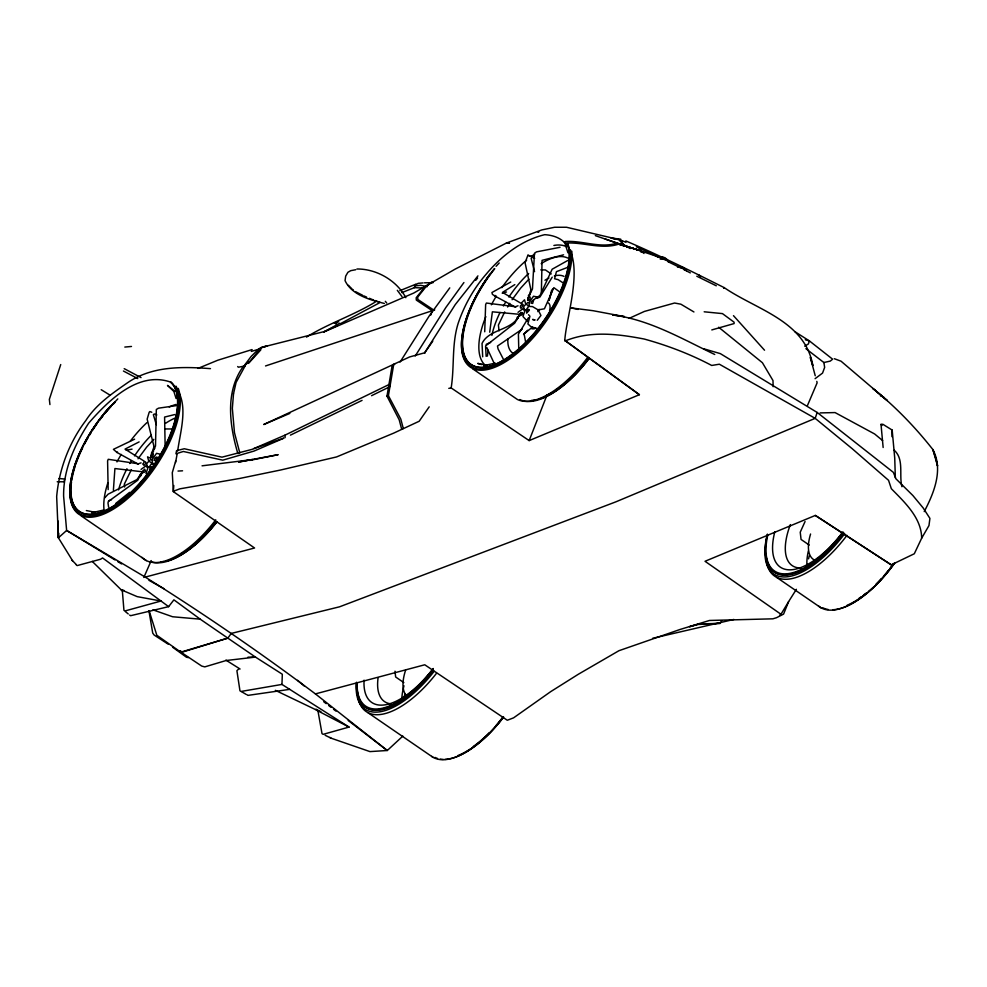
<?xml version="1.0" encoding="UTF-8"?>
<svg xmlns="http://www.w3.org/2000/svg" width="987" height="987" viewBox="0 0 987 987"><rect width="100%" height="100%" fill="white"/><g stroke="black" fill="none" stroke-linecap="round" stroke-linejoin="round"><path stroke-width="1.48" d="M541.382 292.251L542.06 260.346L563.589 254.819M285.083 437.66L285.132 435.082L389.877 384.116L389.729 386.768L371.568 395.688M484.716 331.78L485.641 304.613L486.381 303.046L515.35 306.723L518.039 305.797M320.911 711.701L315.889 709.234L317.999 711.109L322.009 733.625L323.168 734.34L349.028 727.074L281.961 684.423L282.319 674.232L255.473 657.095L200.201 619.17L173.909 599.837L168.629 606.647L130.629 615.703L129.63 615.074M891.927 436.673L892.174 430.073L882.859 424.274L881.009 424.385L883.143 447.493M401.869 292.596L414.355 287.673L415.194 284.799L418.303 283.318L423.065 282.924M113.382 490.379L114.911 468.541L142.362 471.786M260.531 348.596L249.588 361.661L244.677 365.03L251.13 356.467L259.137 348.596L260.531 348.596L260.802 349.867L248.527 363.401M177.672 450.985C180.609 428.864 191.046 398.588 170.381 382.031C138.044 370.779 108.015 400.981 88.645 423.176C74.593 444.779 63.23 469.923 63.612 496.128L66.635 530.463L145.225 577.099L254.56 547.995L173.33 491.625L173.798 485.505M76.122 564.404L72.631 560.826L58.406 537.804L58.776 533.239M489.712 332.212L492.377 311.818L518.594 314.224M451.17 387.94C454.588 366.411 451.552 344.327 458.19 323.267C464.285 305.365 473.575 288.71 485.974 274.411C501.186 256.139 521.296 240.285 544.725 234.672C594.248 237.83 566.624 311.016 564.786 340.355L639.403 394.701L529.155 440.597L451.17 387.94L448.801 388.36M487.418 356.134L488.121 350.212M142.362 472.181L144.608 469.121L145.385 470.799A1.999 1.579 -51 0 1 144.472 472.205C140.462 472.65 139.907 475.882 136.934 479.583L108.126 494.179L104.647 497.941M175.563 462.545L177.154 453.872M395.01 363.574L393.554 365.387L388.409 395.688L400.821 419.13L403.276 428.432L401.672 429.172L399.167 419.722L386.978 396.145L392.061 366.078L393.517 364.252M139.883 476.561L140.364 474.34M150.789 456.302C152.467 461.484 155.354 447.888 150.789 456.302L153.639 450.763L151.406 453.107M151.665 463.483L149.296 466.851L146.631 467.073L146.989 463.224L150.555 459.535L152.64 460.411L151.665 463.483L154.28 463.619L151.677 463.483M533.696 257.076L527.897 255.263L525.047 262.69L531.29 291.584L531.018 289.561L527.613 300.332M516.435 320.467L517.213 317.197M528.6 306.402L526.207 309.758L523.591 309.992L523.949 306.155L527.934 302.392L529.55 303.305L528.6 306.402L532.536 306.599L538.149 309.918L540.938 315.47L537.249 320.281M551.634 290.289L549.056 300.307L552.609 288.994M554.571 278.827L556.421 271.672L567.648 267.378M175.723 460.867L172.281 472.711L173.33 491.625M430.825 315.001L432.195 310.634L416.304 300.073L416.193 297.729L424.447 287.451L430.085 282.961M60.725 364.561L49.35 399.353L49.93 404.571M146.014 473.6L148.112 467.172M525.072 310.066L522.962 316.519L527.527 321.429M703.768 348.806L720.325 353.617L817.174 412.455L815.188 418.352L615.814 501.865L339.553 606.808L231.242 633.42L227.837 638.133L182.459 652.086L178.684 650.667L156.834 635.283L149.099 610.669M151.245 454.797L154.058 446.642L154.552 448.801L147.149 419.117L149.185 412.282L149.839 411.579L151.764 412.245M519.421 314.594L519.73 315.754L521.407 315.112A2.023 1.542 -51.6 0 0 522.308 313.706A2.097 1.604 -51.6 0 0 522.296 312.719C520.309 310.51 517.867 318.801 517.028 319.294L520.309 313.434M529.155 440.597L547.008 395.01M796.398 589.301L788.601 601.638L783.579 614.111L776.473 617.726L772.858 618.824L709.48 620.465L679.858 629.533L618.948 650.704L578.333 674.257L550.66 691.665L513.561 717.857L507.306 720.251L424.755 664.782L315.408 693.898C260.383 652.604 203.556 613.593 145.225 577.099M807.502 405.435L817.113 382.87L816.804 381.377M143.818 577.481L151.233 560.591M805.059 521.531L800.235 532.203L801.062 539.445L809.241 545.058M140.216 476.462L142.473 471.675M817.174 412.455L893.358 472.354L895.949 478.818L912.876 495.523L923.153 507.923L929.914 518.385L928.964 525.59L921.661 538.199L914.307 553.756L891.249 564.848L815.324 515.424L705.014 561.282L780.976 614.259L788.601 601.638M527.712 299.209L530.414 293.571L528.267 295.964M153.565 449.924L155.502 446.075L156.328 409.482L158.5 408.174L176.352 405.62M530.525 292.855L532.462 288.994L534.473 253.227L536.558 251.858L560.048 247.305M924.227 511.624C933.912 493.13 943.547 469.775 932.888 449.578C915.27 427.174 895.11 406.373 872.866 388.496L887.239 400.537L841.035 361.193L834.299 358.7M140.277 476.474L143.399 470.54M139.821 476.363L137.724 480.262L108.582 501.285M517.151 319.134L519.31 315.112C512.5 330.805 489.219 328.523 482.038 343.451L482.692 356.8M516.781 319.294L514.683 323.193L486.727 345.031M131.333 469.763L124.325 484.123L124.658 487.023M504.678 311.941L498.398 325.068L499.064 330.867M507.589 307.031L509.785 303.342M720.177 623.365L699.289 623.944L689.543 626.708L697.562 624.487L720.177 623.365L721.657 620.897M528.39 317.802L518.409 334.137L518.73 347.671M552.226 277.162L539.877 297.087L536.99 298.345M400.056 362.106L429.111 316.124L449.764 287.871M415.206 356.036L445.865 307.475L463.915 282.541M477.93 275.879L455.241 304.625L424.583 352.951L432.787 341.144M528.193 297.716C531.105 294.249 530.809 300.801 527.638 300.344M429.197 406.841L419.179 421.252L393.665 433.145L336.579 456.932L280.678 469.997L239.903 478.411L179.831 488.836L173.539 491.205M152.035 459.634L156.551 453.341L160.856 454.316M528.958 302.59L533.498 296.26L537.434 296.988M138.032 458.782L146.631 447.16L153.812 439.338M512.093 299.727L520.692 288.105L528.896 279.173M723.681 288.303L724.211 287.636C756.77 309.98 804.936 320.713 812.856 365.56L810.315 357.368L815.237 375.763M510.735 282.023L491.921 292.534L492.427 294.36L494.709 295.927L495.141 295.409M475.734 280.271L477.597 278.087M248.07 361.97L244.529 366.078L238.348 367.226L237.694 366.535M104.351 413.22L117.811 398.896M496.091 266.305L499.2 262.998M521.716 302.738L524.516 299.789L525.652 303.897L529.242 306.352M523.554 334.494L527.576 330.275M402.844 736.092L387.274 750.502L369.952 751.601L331.077 738.177L325.13 735.278M210.465 368.644C182.287 366.535 152.38 365.967 127.928 382.487C112.419 393.282 96.171 404.325 85.844 420.511C69.213 442.398 59.06 469.281 56.666 496.584L58.406 537.804L66.635 530.463L115.035 559.95M238.829 668.878L236.905 670.679L239.952 690.789L241.038 691.455L281.961 684.423M431.8 281.961L426.088 286.563L417.735 297.075L417.822 299.443L433.861 310.14M532.338 327.203L524.085 333.84L525.713 342.538M115.787 503.419L129.581 492.365M779.594 615.357L780.976 614.259M134.614 439.19L113.406 449.356L116.972 452.453L117.527 452.021M141.067 469.393L146.298 465.593L148.445 467.061M518.002 312.311L523.246 308.512L525.639 310.152M815.089 378.687L822.553 373.086L824.651 367.386L823.861 362.525L805.885 348.645M533.659 299.838L532.684 303.441C526.145 303.317 541.666 294.768 540.037 295.421L552.165 269.217L567.747 260.482M522.234 329.09L497.497 346.055L498.04 348.855L503.604 359.663M258.989 349.003L261.678 347.177L265.787 346.462M260.605 348.608L263.282 346.807L267.415 346.067M306.476 337.098C328.338 323.428 353.309 315.482 375.455 301.923M804.726 346.19L808.39 343.945L809.389 340.897L794.979 331.731M514.844 284.601L502.482 292.386L523.159 304.576L522.012 307.043A2.097 1.172 -81.4 0 1 521.457 307.858A2.023 1.123 -81.4 0 1 520.507 307.993L520.346 305.933L521.938 304.452M340.799 323.477L379.415 302.873M323.995 331.965L339.725 323.242M626.005 242.296L621.391 240.458L620.379 241.001L623.957 244.85L630.199 248.539M538.088 232.364L538.816 231.982M621.391 240.458L620.379 241.001L622.254 241.235M139.13 441.905L125.016 449.11L144.336 461.237M362.056 400.389L290.425 435.131M323.896 331.792L337.023 325.685L335.432 322.798M629.126 318.369L644.425 311.423L674.577 303.021L680.87 304.193L693.935 311.966M399.834 290.696L415.7 284.256M283.664 438.265L253.967 451.096L222.766 460.164L183.335 451.478L175.92 453.786L176.587 450.652L184.298 448.752L221.989 457.166L251.993 449.393L285.132 435.082M251.303 351.421L258.582 349.275M289.857 413.393L263.726 424.533L409.63 356.936L425.311 352.618M490.638 342.452L486.381 344.241L485.604 346.338L486.147 356.369M197.968 368.41L217.769 360.23L252.117 349.571M388.409 395.688L386.978 396.145M111.506 499.718L108.632 500.779L107.978 502.951L108.619 507.207M253.906 448.616L283.664 438.154M141.079 462.866L138.39 463.804L108.237 459.3L107.595 460.929L108.163 489.601M265.528 365.955L434.736 309.893M168.271 644.227L154.12 635.036L152.726 633.111L148.988 611.113M711.8 329.917L734.094 323.576L734.094 322.194L722.447 313.607L704.175 311.793M502.247 293.262L506.504 291.967M227.837 638.133L182.003 651.778L178.684 650.667L201.706 666.065L204.79 666.879L226.097 660.525L255.473 657.095L247.971 657.182M249.649 460.423L278.161 454.674L238.546 462.052L252.573 459.56L202.051 465.827M565.045 340.996C590.51 330.485 617.936 333.988 644.227 339.034C667.594 345.487 690.258 354.123 711.701 365.461L719.363 364.215L815.188 418.352L852.163 448.666L888.547 480.311L891.347 488.725C904.598 502.235 921.537 517.867 921.661 538.199M262.628 347.128L325.513 331.25L413.75 293.04L455.229 269.069L506.368 243.086L541.789 229.934L554.62 227.257L566.526 227.257L618.935 239.594L622.785 243.518M652.629 638.305L733.834 619.454M483.568 365.77L495.203 363.093M91.89 512.746L103.524 510.069M823.861 362.525L830.277 361.094L832.621 359.194L809.389 340.897L805.281 339.75M126.25 450.282L132.061 449.134M355.727 269.722L350.755 270.66L347.917 272.289L345.684 276.113L345.055 280.629C351.606 294.879 370.211 300.023 384.362 303.441M538.149 309.918L544.417 308.783L553.843 287.661L559.444 291.733M174.711 414.565L164.595 417.069L165.125 445.396M338.677 321.725L334.408 323.131L337.011 322.749M356.936 268.995C376.306 268.797 396.614 280.283 405.842 297.692M289.709 689.358L247.959 695.379L246.873 694.712M57.209 481.755L64.13 481.804L64.574 479.003L58.936 478.535M414.441 285.946L420.635 285.305L427.211 286.662M124.818 347.066L131.481 346.462M424.496 282.813L433.108 282.677M178.018 471.058L182.558 470.811M820.135 412.911L835.064 412.578L874.605 433.959L882.649 440.597M540.777 269.895L545.404 269.932L551.24 273.942M165.174 428.938L171.331 428.987M414.355 287.673L421.893 287.933M200.201 619.17L172.589 616.752L152.936 609.843M610.879 238.015L620.761 239.187M612.643 315.001C649.273 319.529 681.955 338.837 714.748 354.481M613.1 238.768L618.935 239.594M612.717 314.915L624.426 316.605L593.064 310.708L570.955 307.895L578.209 309.437M188.406 657.601L186.494 657.256L172.626 647.213M534.954 319.899L532.585 319.455L534.683 320.01M486.862 365.202L477.745 363.401L481.644 364.61M86.35 510.563L95.468 512.352M555.718 279.099L558.099 279.617L563.108 282.911M537.422 328.609L530.969 326.709L527.897 323.958L529.933 316.21L528.501 314.68M123.98 590.448L121.167 589.782L92.247 561.393M661.278 258.557L663.856 259.186M639.07 250.242L616.579 243.283L618.232 244.307C601.268 249.575 583.897 242.185 566.698 243.036L565.97 243.678L564.379 242.197L565.169 241.531C582.342 240.285 599.677 248.477 616.579 243.283L639.07 250.242L617.591 243.863L625.018 246.232M534.707 258.236L531.882 257.348L531.117 258.199L534.559 271.647M527.897 255.263L529.649 255.818M605.204 239.039L654.837 255.695L668.322 261.173M595.346 235.622L629.027 247.318M374.912 300.554L380.007 302.33M156.834 414.935L154.256 413.96L153.38 414.737L156.316 424.681M880.429 395.849L883.76 397.119M625.82 240.939C659.193 255.189 691.764 271.425 724.211 287.636M363.821 295.89L366.621 297.099M369.434 298.308L373.641 300.11M636.319 246.738L658.613 257.126M150.69 458.313L147.569 456.87L148.704 460.978L152.985 463.915M696.81 276.224L716.291 285.798M667.878 261.617L678.661 266.872M275.348 690.332L314.113 708.913L349.028 727.074M124.202 368.657L141.055 377.602M123.424 371.026L137.736 378.576M355.468 291.621L362.624 295.286M683.88 269.55L690.332 272.905M494.709 295.927L515.695 307.29M116.972 452.453L138.229 464.149M148.938 580.319L164.298 588.857M241.605 691.727L246.108 694.367M225.924 660.118L240.075 669.013M71.681 560.246L72.631 560.826M76.283 564.996L77.233 565.576L100.6 559.234L102.562 557.939L168.629 606.647M117.65 561.541L121.574 563.935M101.205 389.705L110.186 395.244M329.917 737.462L331.077 738.177M815.324 515.424L891.249 564.848M472.711 368.83L517.287 399.414A82.032 36.556 -55.5 0 0 587.647 357.417M776.596 577.358L821.159 607.943M403.831 682.597L395.651 676.983L394.985 671.197M81.181 515.905L146.335 560.604M368.065 712.762L433.219 757.473M564.786 340.355L639.403 394.701M351.335 288.537L353.395 290.079M323.773 701.769L326.216 703.645M328.659 705.52L331.101 707.383M333.544 709.258L335.987 711.133M348.201 720.51L387.274 750.502L315.408 693.898M174.687 391.062L167.494 385.386L173.848 391.444L176.105 398.526M718.672 327.24L762.408 362.722L772.994 380.563L773.142 386.707M125.411 611.607L128.224 613.926M894.197 450.245C904.351 459.128 898.861 475.105 901.921 486.714M297.593 680.327L304.625 686.298M698.981 275.04L700.869 276.73M643.993 253.486L639.169 249.082L641.192 252.216M881.009 424.385L882.107 425.483M521.013 312.608L522.913 314.557M348.411 285.305L351.249 288.253M733.477 315.655L764.53 350.212M385.325 301.319L386.682 302.984M686.458 270.672L685.089 268.97A9.722 7.267 68.5 0 0 677.452 267.095M397.317 290.314L402.067 296.705M486.813 347.51L494.29 363.611M565.255 244.295L567.957 252.783M892.174 430.073L894.728 458.017L895.345 477.819M57.962 520.914L58.406 537.804M149.518 469.985L150.32 467.11L152.023 466.58A1.999 0.95 -26.4 0 1 152.38 467.295M512.722 353.087A46.167 20.579 -55.5 0 1 507.873 338.689M544.96 280.246A46.167 20.579 -55.5 0 1 548.908 278.026M554.349 275.941A46.167 20.579 -55.5 0 1 564.033 276.409M548.081 302.787A15.348 6.835 -55.5 0 1 549.549 310.819M535.596 328.338A15.348 6.835 -55.5 0 1 531.413 328.498M539.075 309.313A15.348 6.835 -55.5 0 1 537.829 311.621M491.871 335.432A63.341 28.228 -55.5 0 1 500.027 312.472M503.432 305.982A63.341 28.228 -55.5 0 1 505.689 302.096M508.885 297.05A63.341 28.228 -55.5 0 1 528.662 273.485M541.197 263.64A63.341 28.228 -55.5 0 1 567.821 258.088M485.962 365.881A71.989 32.078 -55.5 0 1 485.851 316.63M491.378 304.81A71.989 32.078 -55.5 0 1 496.325 296.088M501.852 287.636A71.989 32.078 -55.5 0 1 526.639 260.161M531.277 256.497A71.989 32.078 -55.5 0 1 534.72 254.066M553.892 245.455A71.989 32.078 -55.5 0 1 566.538 246.738M586.352 361.328A77.813 34.681 -55.5 0 1 574.52 374.764M568.08 380.871A77.813 34.681 -55.5 0 1 556.643 389.803M549.944 393.875A77.813 34.681 -55.5 0 1 547.304 395.219M567.685 243.851A79.268 35.322 -55.5 0 1 531.475 336.209A79.268 35.322 -55.5 0 1 465.605 358.417A79.268 35.322 -55.5 0 1 494.438 268.55M567.981 244.06A79.268 35.322 -55.5 0 1 531.771 336.407A79.268 35.322 -55.5 0 1 465.901 358.626A79.268 35.322 -55.5 0 1 494.734 268.76M570.622 250.093A80.971 36.087 -55.5 0 1 528.378 341.49A80.971 36.087 -55.5 0 1 465.148 360.341A80.971 36.087 -55.5 0 1 489.811 274.176M571.818 251.216A81.847 36.482 -55.5 0 1 529.069 342.205A81.847 36.482 -55.5 0 1 465.679 362.303A81.847 36.482 -55.5 0 1 487.344 278.001M589.066 358.232A80.687 35.964 -55.5 0 1 519.841 399.55M588.708 357.787A78.787 35.113 -55.5 0 1 586.932 360.132M578.234 370.483A78.787 35.113 -55.5 0 1 571.929 376.972M562.874 385.004A78.787 35.113 -55.5 0 1 560.554 386.818M558.235 388.52A78.787 35.113 -55.5 0 1 555.952 390.112M551.869 392.703A78.787 35.113 -55.5 0 1 549.154 394.232M589.313 358.195A78.787 35.113 -55.5 0 1 538.557 399.254M535.559 399.945A78.787 35.113 -55.5 0 1 531.339 400.426M176.031 386.176A80.971 36.087 -55.5 0 1 141.412 483.346A80.971 36.087 -55.5 0 1 72.15 504.53A80.971 36.087 -55.5 0 1 110.445 406.237M118.551 489.91A63.341 28.228 -55.5 0 1 126.965 468.739M129.803 463.532A63.341 28.228 -55.5 0 1 131.32 460.954M134.528 455.895A63.341 28.228 -55.5 0 1 151.295 435.242M165.458 423.386A63.341 28.228 -55.5 0 1 174.896 418.143M178.24 388.385A81.847 36.482 -55.5 0 1 140.499 485.974A81.847 36.482 -55.5 0 1 72.187 505.665A81.847 36.482 -55.5 0 1 108.854 408.384M216.609 521.605A77.813 34.681 -55.5 0 1 213.92 524.985M213.019 526.083A77.813 34.681 -55.5 0 1 204.926 535.114M202.841 537.224A77.813 34.681 -55.5 0 1 180.646 554.546M170.393 381.796A79.268 35.322 -55.5 0 1 145.151 476.783A79.268 35.322 -55.5 0 1 72.779 503.012A79.268 35.322 -55.5 0 1 114.936 401.894M215.771 519.841A82.032 36.556 -55.5 0 1 141.943 557.347M104.079 510.353A71.989 32.078 -55.5 0 1 107.854 482.914M116.959 461.916A71.989 32.078 -55.5 0 1 121.241 454.439M130.198 441.3A71.989 32.078 -55.5 0 1 146.952 422.596M169.209 406.977A71.989 32.078 -55.5 0 1 176.068 404.436M216.893 521.95A78.787 35.113 -55.5 0 1 166.408 561.048M163.484 561.591A78.787 35.113 -55.5 0 1 160.708 561.837M215.326 522.641A78.787 35.113 -55.5 0 1 199.115 540.345M197.98 541.394A78.787 35.113 -55.5 0 1 189.849 548.18M183.89 552.375A78.787 35.113 -55.5 0 1 181.164 554.065M170.726 382.031A79.268 35.322 -55.5 0 1 173.428 385.066M174.193 386.25A79.268 35.322 -55.5 0 1 130.321 493.401A79.268 35.322 -55.5 0 1 71.508 481.816M71.718 480.422A79.268 35.322 -55.5 0 1 75.394 465.494M75.826 464.186A79.268 35.322 -55.5 0 1 82.612 447.864M84.537 444.051A79.268 35.322 -55.5 0 1 88.053 437.66M89.546 435.119A79.268 35.322 -55.5 0 1 91.088 432.602M92.667 430.122A79.268 35.322 -55.5 0 1 96.825 424.003M99.453 420.4A79.268 35.322 -55.5 0 1 103.055 415.737M104.893 413.479A79.268 35.322 -55.5 0 1 111.037 406.496M113.147 404.275A79.268 35.322 -55.5 0 1 115.269 402.128M216.498 521.975A80.687 35.964 -55.5 0 1 150.332 561.455M433.231 668.495A77.813 34.681 -55.5 0 1 357.158 683.312M433.194 668.742A71.335 31.794 -55.5 0 1 364.08 680.154M401.795 698.747A63.341 28.228 -55.5 0 1 403.979 685.78M436.575 673.208A82.032 36.556 -55.5 0 1 357.862 696.785M390.864 703.842A63.341 28.228 -55.5 0 1 378.095 677.761M432.627 670A78.787 35.113 -55.5 0 1 356.578 682.239M433.305 670.457A78.787 35.113 -55.5 0 1 357.467 691.603M434.132 671.333A80.687 35.964 -55.5 0 1 356.282 683.374M503.518 716.92A79.268 35.322 -55.5 0 1 471.441 748.269M470.071 749.17A79.268 35.322 -55.5 0 1 458.03 755.487M503.259 717.093A81.847 36.482 -55.5 0 1 431.652 756.35M503.543 717.179A80.971 36.087 -55.5 0 1 444.878 759.373M443.323 759.385A80.971 36.087 -55.5 0 1 440.313 759.114M437.525 758.46A80.971 36.087 -55.5 0 1 434.996 757.424M404.176 697.081A71.989 32.078 -55.5 0 1 404.88 694.095M503.173 716.698A79.268 35.322 -55.5 0 1 495.597 725.976M489.318 732.712A79.268 35.322 -55.5 0 1 473.402 746.431M406.866 696.057A46.167 20.579 -55.5 0 1 405.608 670.136M814.472 560.061A46.167 20.579 -55.5 0 1 810.574 534.004M842.96 532.153A77.813 34.681 -55.5 0 1 785.566 573.866A77.813 34.681 -55.5 0 1 767.874 534.67M842.651 532.227A71.335 31.794 -55.5 0 1 789.6 569.832A71.335 31.794 -55.5 0 1 774.832 531.709M844.712 533.671A80.687 35.964 -55.5 0 1 784.48 576.939A80.687 35.964 -55.5 0 1 767.368 534.115M843.86 532.881A78.787 35.113 -55.5 0 1 766.467 557.865M843.256 532.474A78.787 35.113 -55.5 0 1 785.158 574.705A78.787 35.113 -55.5 0 1 767.244 535.016M846.957 535.361A82.032 36.556 -55.5 0 1 766.159 559.814M893.877 563.824A81.847 36.482 -55.5 0 1 818.457 605.907M894.962 562.664A80.971 36.087 -55.5 0 1 832.695 609.756M828.142 609.497A80.971 36.087 -55.5 0 1 822.813 607.807M893.938 563.688A79.268 35.322 -55.5 0 1 876.357 584.353M873.174 587.413A79.268 35.322 -55.5 0 1 868.523 591.534M866.179 593.471A79.268 35.322 -55.5 0 1 847.08 605.302M893.642 563.478A79.268 35.322 -55.5 0 1 890.077 568.241M888.263 570.548A79.268 35.322 -55.5 0 1 884.414 575.174M881.329 578.653A79.268 35.322 -55.5 0 1 876.061 584.156M865.883 593.261A79.268 35.322 -55.5 0 1 863.539 595.087M861.207 596.814A79.268 35.322 -55.5 0 1 858.912 598.406M801.37 567.957A63.341 28.228 -55.5 0 1 790.353 524.603M806.897 565.132A63.341 28.228 -55.5 0 1 808.365 550.968M808.575 558.839A71.989 32.078 -55.5 0 1 809.278 555.854M681.314 268.069A7.773 5.811 68.5 0 1 685.422 269.957M680.043 267.761A8.562 6.403 68.5 0 1 684.583 269.833M660.303 259.223A7.143 5.342 68.5 0 1 668.532 261.752M661.241 257.841A7.896 5.91 68.5 0 1 666.583 259.963M659.6 257.336A8.883 6.638 68.5 0 1 668.433 261.395M143.115 464.001L143.584 465.087A1.999 1.123 -84.3 0 0 144.534 464.951C147.779 462.187 144.312 459.671 143.115 464.001M157.044 457.302L155.773 460.534C152.171 461.694 155.736 456.019 157.044 457.302M233.512 393.825L232.34 408.359L234.462 432.664L239.792 452.91L237.867 453.564C229.502 425.459 224.888 391.284 243.542 366.128L245.232 365.696L236.09 382.438L233.512 393.825M526.515 311.547L526.639 313.163L529.316 310.202A2.023 0.975 -29.2 0 0 528.946 309.486A2.097 1.012 -29.2 0 0 528.131 309.462L526.515 311.547M160.992 601.034L124.942 610.965L123.943 610.348L122.413 591.669L121.167 589.782L137.168 596.629L160.992 601.034M509.415 243.197L506.368 243.086L509.403 243.197M935.627 457.832L932.888 449.578L937.576 465.876L935.627 457.832"/></g></svg>
